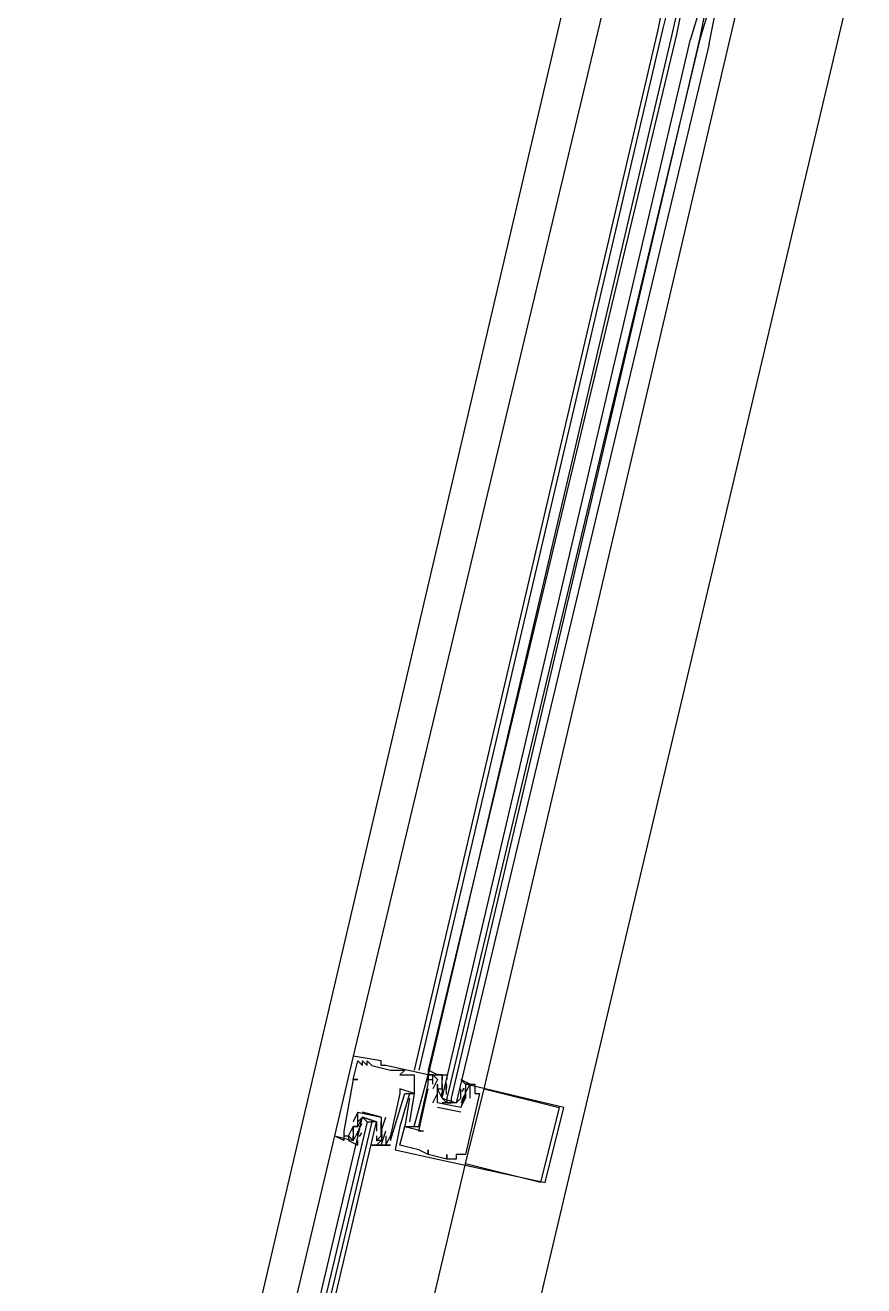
# Model space of a CAD drawing. Header units: feet. Extents: x -84 to 198, y -22 to 181.
# Drawn here: x 113.867 to 116.253, y 63.884 to 67.471 of the extents above; entities that cross this region are included whole.
import ezdxf

# ---------------------------------------------------------------- set-up
doc = ezdxf.new("R2010")
doc.units = ezdxf.units.FT
doc.layers.add('A-LINEA', color=7, linetype='CONTINUOUS')

msp = doc.modelspace()

# ---------------------------------------------------------------- linework, layer by layer
at = {"layer": 'A-LINEA'}
for p, q in [((113.8667, 60.9778), (115.4933, 67.9244)), ((115.8667, 67.4044), (115.96, 67.8044)), ((114.6133, 60.8044), (116.2533, 67.7378)), ((115.7467, 67.6178), (115.7067, 67.4444)), ((115.68, 67.5244), (115.6667, 67.4578)), ((115.6933, 67.5111), (115.68, 67.4578)), ((115.5067, 67.4978), (114.8, 64.5378)), ((115.6667, 67.4578), (114.9733, 64.4978)), ((115.68, 67.4578), (114.9867, 64.4978)), ((115.7067, 67.4444), (115.0133, 64.4844)), ((115.72, 67.4444), (115.0133, 64.4978)), ((115.1733, 64.4444), (115.8667, 67.4044)), ((114.8, 64.5378), (114.8, 64.5378)), ((114.8133, 64.5244), (114.8133, 64.5244)), ((114.8267, 64.5244), (114.8267, 64.5244)), ((114.8267, 64.5111), (114.8267, 64.5111)), ((114.84, 64.5244), (114.84, 64.5244)), ((114.84, 64.5111), (114.84, 64.5111)), ((114.8533, 64.5111), (114.8533, 64.5111)), ((114.88, 64.5244), (114.88, 64.5244)), ((114.88, 64.5111), (114.88, 64.5111)), ((114.8933, 64.5111), (114.8933, 64.5111)), ((114.9067, 64.4978), (114.9067, 64.4978)), ((114.92, 64.4978), (114.92, 64.4978)), ((114.9333, 64.4978), (114.9333, 64.4978)), ((114.9467, 64.4978), (114.9467, 64.4978)), ((115.0133, 64.4978), (115.0133, 64.4844)), ((115.0133, 64.4978), (115.0133, 64.4844)), ((115.0133, 64.4978), (115.0133, 64.4844)), ((114.8, 64.4711), (114.8, 64.4711)), ((114.8, 64.4711), (114.8, 64.4711)), ((114.8133, 64.4711), (114.8133, 64.4711)), ((114.9333, 64.4844), (114.9333, 64.4844)), ((114.9733, 64.4844), (114.9733, 64.4844)), ((115.0133, 64.4844), (115.0133, 64.4844)), ((115.0133, 64.4844), (115.0133, 64.4844)), ((115.0133, 64.4844), (115.0133, 64.4844)), ((115.0133, 64.4711), (115.0133, 64.4711)), ((115.0133, 64.4711), (115.0133, 64.4711)), ((115.0133, 64.4578), (115.0133, 64.4578)), ((115.0133, 64.4578), (115.0133, 64.4578)), ((115.0267, 64.4844), (115.0267, 64.4844)), ((115.0267, 64.4844), (115.0267, 64.4844)), ((115.0267, 64.4711), (115.0267, 64.4711)), ((115.0267, 64.4711), (115.0267, 64.4711)), ((115.0267, 64.4578), (115.0267, 64.4578)), ((115.04, 64.4711), (115.04, 64.4711)), ((115.04, 64.4578), (115.04, 64.4578)), ((115.0533, 64.4844), (115.0533, 64.4844)), ((115.0533, 64.4711), (115.0533, 64.4711)), ((115.0533, 64.4578), (115.0533, 64.4578)), ((115.0533, 64.4578), (115.0533, 64.4444)), ((115.0665, 64.448), (115.0655, 64.4599)), ((115.0659, 64.4427), (115.0656, 64.461)), ((115.0667, 64.4578), (115.0667, 64.4578)), ((115.1067, 64.4578), (115.1067, 64.4578)), ((115.12, 64.4578), (115.12, 64.4578)), ((115.1333, 64.4578), (115.1333, 64.4578)), ((115.1467, 64.4578), (115.1467, 64.4578)), ((114.9333, 64.4444), (114.9333, 64.4444)), ((114.9333, 64.4311), (114.9333, 64.4311)), ((114.9467, 64.4311), (114.9467, 64.4311)), ((114.96, 64.4311), (114.96, 64.4311)), ((114.9733, 64.4311), (114.9733, 64.4311)), ((114.9733, 64.4311), (114.9733, 64.4311)), ((115.0133, 64.4444), (115.0133, 64.4444)), ((115.0267, 64.4444), (115.0267, 64.4444)), ((115.0267, 64.4044), (115.04, 64.4311)), ((115.04, 64.4444), (115.04, 64.4444)), ((115.04, 64.4444), (115.04, 64.4444)), ((115.04, 64.4444), (115.04, 64.4444)), ((115.04, 64.4311), (115.04, 64.4311)), ((115.0532, 64.4213), (115.0522, 64.4332)), ((115.0533, 64.4444), (115.0533, 64.4444)), ((115.0533, 64.4311), (115.0533, 64.4311)), ((115.0658, 64.4289), (115.0652, 64.4493)), ((115.1067, 64.4311), (115.1067, 64.4444)), ((115.1067, 64.4444), (115.1067, 64.4444)), ((115.118, 64.4283), (115.1084, 64.4103)), ((115.1151, 64.4467), (115.1089, 64.4365)), ((115.12, 64.4444), (115.12, 64.4444)), ((115.12, 64.4311), (115.12, 64.4311)), ((115.12, 64.4311), (115.12, 64.4311)), ((115.12, 64.4311), (115.12, 64.4311)), ((115.1303, 64.4537), (115.1218, 64.4374)), ((115.1467, 64.4311), (115.1467, 64.4311)), ((115.16, 64.4311), (115.16, 64.4311)), ((115.1733, 64.4444), (115.1733, 64.4444)), ((114.96, 64.4178), (114.96, 64.4178)), ((115.0267, 64.4044), (115.0267, 64.4044)), ((115.04, 64.4044), (115.04, 64.4044)), ((115.04, 64.4044), (115.04, 64.4044)), ((115.1067, 64.3778), (115.04, 64.3911)), ((115.04, 64.3911), (115.04, 64.3911)), ((115.0933, 64.4044), (115.0533, 64.4044)), ((115.0667, 64.4044), (115.08, 64.4044)), ((115.1067, 64.4178), (115.1067, 64.4178)), ((115.1067, 64.3911), (115.1067, 64.3911)), ((115.1067, 64.3911), (115.1067, 64.3911)), ((115.1151, 64.42), (115.1089, 64.4098)), ((115.12, 64.4178), (115.12, 64.4178)), ((115.12, 64.4178), (115.12, 64.4178)), ((115.1333, 64.4178), (115.1333, 64.4178)), ((115.3867, 64.3911), (115.3867, 64.3911)), ((115.4, 64.3911), (115.4, 64.3911)), ((114.8, 64.3511), (114.8, 64.3511)), ((114.8133, 64.3778), (114.8133, 64.3778)), ((114.8133, 64.3778), (114.8133, 64.3778)), ((114.8267, 64.3778), (114.8267, 64.3778)), ((114.8267, 64.3511), (114.8267, 64.3511)), ((114.84, 64.3511), (114.8533, 64.3511)), ((114.88, 64.3644), (114.88, 64.3644)), ((114.88, 64.3644), (114.88, 64.3644)), ((114.8933, 64.3644), (114.8933, 64.3644)), ((114.96, 64.3511), (114.96, 64.3511)), ((115.1067, 64.3778), (115.1067, 64.3778)), ((114.7733, 64.3244), (114.7733, 64.3244)), ((114.8, 64.3378), (114.8, 64.3378)), ((114.8, 64.3378), (114.8, 64.3378)), ((114.8, 64.3378), (114.8, 64.3378)), ((114.8, 64.3244), (114.8, 64.3244)), ((114.8, 64.3244), (114.8, 64.3244)), ((114.8031, 64.3019), (114.8115, 64.3181)), ((114.8133, 64.3378), (114.8133, 64.3378)), ((114.8133, 64.3244), (114.8133, 64.3244)), ((114.8133, 64.3111), (114.8133, 64.3244)), ((114.8153, 64.3273), (114.825, 64.3452)), ((114.8182, 64.3356), (114.8244, 64.3457)), ((114.8182, 64.3089), (114.8244, 64.3191)), ((114.8667, 64.3378), (114.8667, 64.3378)), ((114.88, 64.3244), (114.88, 64.3244)), ((114.88, 64.3244), (114.88, 64.3244)), ((114.8801, 64.3342), (114.8812, 64.3223)), ((114.8808, 64.3129), (114.8811, 64.2946)), ((114.8809, 64.3267), (114.8814, 64.3063)), ((114.8933, 64.3244), (114.8933, 64.3244)), ((114.9333, 64.3378), (114.9333, 64.3378)), ((114.9467, 64.3378), (114.9467, 64.3378)), ((114.9467, 64.3378), (114.9467, 64.3378)), ((114.96, 64.3378), (114.96, 64.3378)), ((114.9733, 64.3378), (114.9733, 64.3378)), ((114.9867, 64.3378), (114.9867, 64.3378)), ((114.9867, 64.3244), (114.9867, 64.3244)), ((115, 64.3244), (115, 64.3244)), ((114.7467, 64.3111), (114.7467, 64.3111)), ((114.7733, 64.3111), (114.7733, 64.3111)), ((114.7867, 64.3111), (114.7867, 64.3111)), ((114.8, 64.3111), (114.8, 64.3111)), ((114.8, 64.2978), (114.8, 64.2978)), ((114.8133, 64.3111), (114.8133, 64.3111)), ((114.8133, 64.3111), (114.8133, 64.3111)), ((114.8533, 64.2978), (114.8533, 64.2978)), ((114.8667, 64.3111), (114.8667, 64.2978)), ((114.8667, 64.3111), (114.8667, 64.3111)), ((114.8667, 64.2978), (114.8667, 64.2978)), ((114.8667, 64.2844), (114.8667, 64.2844)), ((114.8668, 64.3076), (114.8678, 64.2957)), ((114.88, 64.3111), (114.88, 64.3111)), ((114.88, 64.2844), (114.88, 64.2844)), ((114.8933, 64.3111), (114.8933, 64.3111)), ((114.8933, 64.2978), (114.8933, 64.2978)), ((114.8933, 64.2844), (114.8933, 64.2844)), ((114.8933, 64.2844), (114.8933, 64.2844)), ((114.9067, 64.3111), (114.9067, 64.3111)), ((114.9067, 64.3111), (114.9067, 64.3111)), ((114.9067, 64.2978), (114.9067, 64.2978)), ((114.9067, 64.2844), (114.9067, 64.2844)), ((114.9333, 64.2844), (114.9333, 64.2844)), ((114.92, 64.2711), (114.92, 64.2711)), ((114.9867, 64.2711), (114.9867, 64.2711)), ((115.0133, 64.2711), (115.0133, 64.2711)), ((115.0133, 64.2578), (115.0133, 64.2578)), ((115.0133, 64.2578), (115.0133, 64.2578)), ((115.04, 64.2444), (115.04, 64.2444)), ((115.0667, 64.2578), (115.0667, 64.2578)), ((115.0667, 64.2444), (115.0667, 64.2444)), ((115.0667, 64.2444), (115.0667, 64.2444)), ((115.08, 64.2444), (115.08, 64.2444)), ((115.0933, 64.2578), (115.0933, 64.2578)), ((115.0933, 64.2444), (115.0933, 64.2444)), ((115.12, 64.2578), (115.12, 64.2578)), ((115.12, 64.2311), (115.12, 64.2311)), ((115.3333, 64.1778), (115.3333, 64.1778)), ((115.3467, 64.1778), (115.3467, 64.1778))]:
    msp.add_line(p, q, dxfattribs=at)
for points in [[(115.8133, 67.4178), (115.84, 67.5511), (115.84, 67.5644), (115.8267, 67.5644), (115.7867, 67.4311), (115.8133, 67.5644), (115.8, 67.5644), (115.76, 67.4311)], [(115.7467, 67.5111), (115.7467, 67.5111), (115.7333, 67.5111), (115.72, 67.4444)], [(115.8133, 67.4178), (115.0933, 64.4044), (115.08, 64.4044), (115.08, 64.4178), (115.7867, 67.4311), (115.0667, 64.4178), (115.0667, 64.4044), (115.0533, 64.4178), (115.76, 67.4311)], [(114.8, 64.5378), (114.7467, 64.3111), (114.8, 64.2978), (114.8, 64.3111)], [(114.9733, 64.3378), (115.0133, 64.4844), (114.8933, 64.5111), (114.88, 64.5111), (114.88, 64.5244), (114.8, 64.5378)], [(114.8, 64.4711), (114.8133, 64.5244), (114.8267, 64.5111), (114.8267, 64.5244), (114.84, 64.5111), (114.84, 64.5244), (114.8533, 64.5111), (114.9067, 64.4978), (114.92, 64.4978), (114.9333, 64.4978), (114.9467, 64.4978), (114.9333, 64.4844), (114.9733, 64.4844), (114.9733, 64.4311), (114.9333, 64.4444), (114.9333, 64.4311), (114.9067, 64.3111), (114.9067, 64.3111)], [(115.0267, 64.4844), (115.04, 64.4844), (115.0133, 64.4978)], [(115.0267, 64.4844), (115.04, 64.4844), (115.0133, 64.4978)], [(115.0267, 64.4844), (115.04, 64.4844), (115.0133, 64.4978)], [(114.8, 64.4711), (114.8133, 64.4711), (114.8, 64.4711), (114.7733, 64.3244), (114.7733, 64.3111), (114.7867, 64.3111), (114.8, 64.3378), (114.8, 64.3378)], [(114.96, 64.4311), (114.9333, 64.3378), (114.92, 64.2711), (115.04, 64.2444), (115.3467, 64.1778), (115.4, 64.3911), (115.12, 64.4578)], [(115.1333, 64.4178), (115.1333, 64.4578), (115.1467, 64.4578), (115.1467, 64.4311), (115.16, 64.4311), (115.12, 64.2578), (115.0933, 64.2578), (115.0933, 64.2444), (115.08, 64.2444), (115.0667, 64.2444), (115.0667, 64.2578), (115.0667, 64.2444), (115.0133, 64.2578), (115.0133, 64.2711), (115.0133, 64.2578), (114.9867, 64.2711), (114.9333, 64.2844), (114.9467, 64.3378), (115, 64.3244), (114.9867, 64.3244), (115.0133, 64.4444)], [(114.96, 64.4178), (114.9467, 64.3378), (114.9867, 64.3378), (115.0133, 64.4578), (115.0133, 64.4711), (115.0267, 64.4711), (115.0267, 64.4844), (115.0133, 64.4844), (115.0133, 64.4711), (115.0133, 64.4844), (115.0533, 64.4844), (115.0533, 64.4711), (115.0533, 64.4711)], [(115.0267, 64.4578), (115.0267, 64.4711), (115.0267, 64.4844), (115.04, 64.4711), (115.0267, 64.4444)], [(115.0533, 64.4178), (115.04, 64.4444), (115.0533, 64.4444), (115.0533, 64.4711), (115.0533, 64.4844), (115.04, 64.4844), (115.0667, 64.4844), (115.0667, 64.4711)], [(115.12, 64.4311), (115.1067, 64.3911), (115.04, 64.4044), (115.04, 64.4444), (115.04, 64.4578), (115.04, 64.4444), (115.0533, 64.4444), (115.0533, 64.4578)], [(115.12, 64.4578), (115.1067, 64.4711), (115.1333, 64.4578), (115.12, 64.4578), (115.12, 64.4444), (115.12, 64.4311), (115.12, 64.4178), (115.1067, 64.4044)], [(114.8667, 64.2844), (114.9067, 64.2844), (114.8933, 64.2844), (114.9067, 64.3111), (114.9067, 64.2978), (114.9467, 64.4311), (114.9733, 64.4311), (114.96, 64.3511)], [(115.0533, 64.4444), (115.0533, 64.4311), (115.0533, 64.4178), (115.0933, 64.4044), (115.1067, 64.4178), (115.1067, 64.4311)], [(115.3867, 64.3911), (115.3333, 64.1778), (115.12, 64.2311), (115.1733, 64.4444), (115.3867, 64.3911)], [(115.12, 64.4311), (115.12, 64.4178), (115.12, 64.4311), (115.12, 64.4444), (115.12, 64.4444)], [(115.1067, 64.3911), (115.1067, 64.3911), (115.12, 64.4178), (115.12, 64.4178)], [(114.44, 62.7244), (114.8267, 64.3644), (114.84, 64.3511), (114.4533, 62.7244)], [(114.48, 62.7111), (114.8667, 64.3511), (114.8533, 64.3511), (114.4667, 62.7244)], [(114.8667, 64.3511), (114.8267, 64.3644), (114.8133, 64.3378), (114.8, 64.3378), (114.8, 64.3111), (114.8, 64.2978), (114.7867, 64.3111), (114.7867, 64.2978), (114.8133, 64.2844), (114.8133, 64.2978)], [(114.8133, 64.3778), (114.8133, 64.3778), (114.8, 64.3511)], [(114.8, 64.3244), (114.8, 64.3378), (114.8, 64.3244), (114.8, 64.3378), (114.8133, 64.3378), (114.8133, 64.3778), (114.88, 64.3644), (114.88, 64.3244), (114.88, 64.3111)], [(114.8133, 64.3378), (114.8133, 64.3511), (114.8267, 64.3644), (114.8667, 64.3511), (114.8667, 64.3378), (114.8667, 64.3244)], [(114.88, 64.3644), (114.88, 64.3644), (114.8267, 64.3778)], [(114.8667, 64.2844), (114.8533, 64.2844), (114.88, 64.2844), (114.8667, 64.2844), (114.88, 64.2978), (114.8667, 64.2978), (114.88, 64.3111), (114.88, 64.3244), (114.88, 64.3511)], [(114.88, 64.3244), (114.88, 64.3244), (114.8933, 64.3644)], [(114.8933, 64.3111), (114.8933, 64.2978), (114.8933, 64.2844), (114.88, 64.2844), (114.8933, 64.3244)], [(114.7733, 64.3111), (114.7733, 64.2978), (114.7467, 64.3111), (114.3733, 62.7378)], [(114.7733, 64.3111), (114.7733, 64.2978), (114.7467, 64.3111)], [(114.7733, 64.3111), (114.7733, 64.2978), (114.7467, 64.3111)], [(114.3333, 60.8711), (114.7467, 62.6578), (115.12, 64.2311)]]:
    msp.add_lwpolyline(points, dxfattribs=at)

doc.saveas('drawing.dxf')
